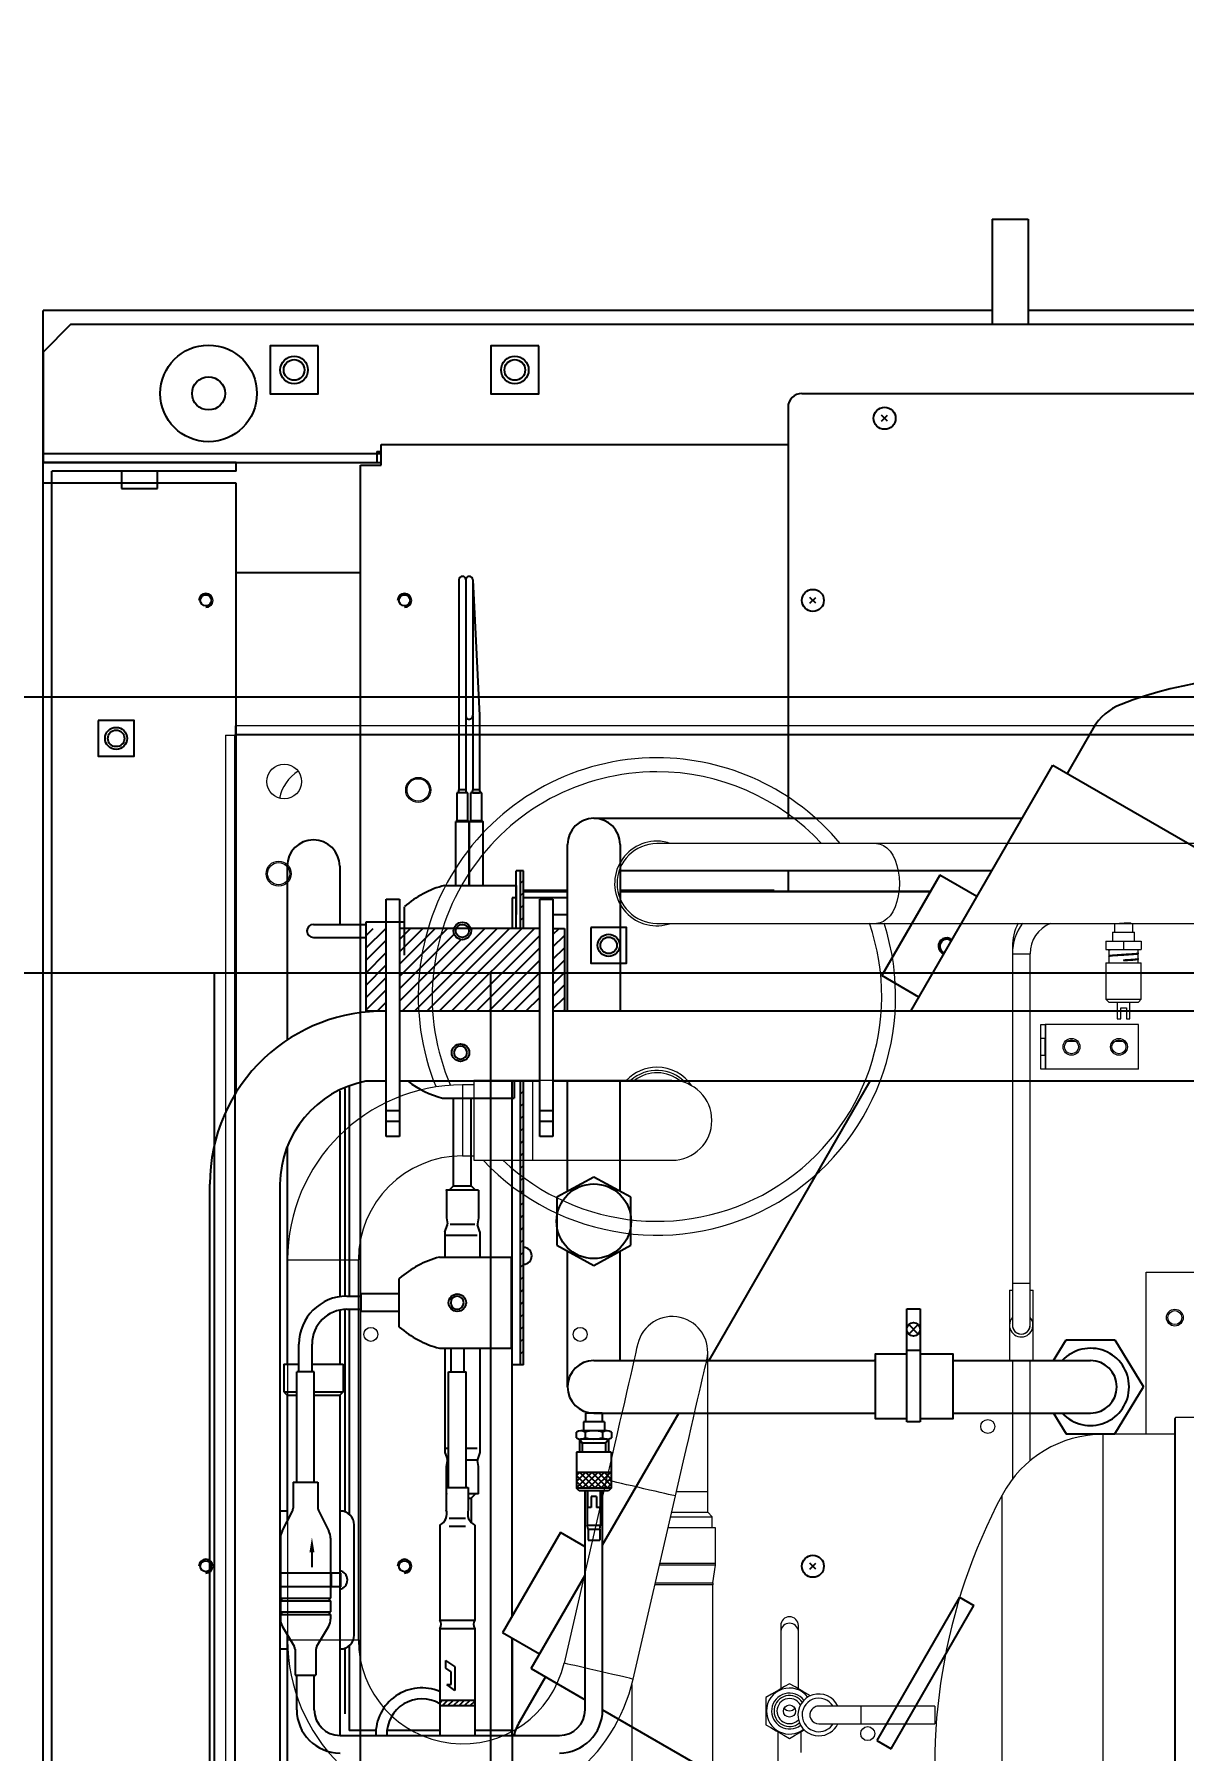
# Model space of a CAD drawing. Header units: millimetres. Extents: x 0 to 31017, y 0 to 21335.
# Drawn here: x 26895.8 to 26937.5, y 3380.9 to 3443.1 of the extents above; entities that cross this region are included whole.
import ezdxf
from ezdxf import colors
from ezdxf.entities.mleader import LeaderData, LeaderLine
from ezdxf.enums import TextEntityAlignment as Align
from ezdxf.math import Vec2, Vec3

# ---------------------------------------------------------------- set-up
doc = ezdxf.new("R2010")
doc.units = ezdxf.units.MM
doc.layers.add('DIM', color=2, linetype='Continuous')
doc.styles.get("Standard").update_dxf_attribs({"font": 'arial.ttf'})
pattern_1 = [(45, (106444.99417, -45823.58983), (-0.2245064, 0.2245064), [])]

# ---------------------------------------------------------------- blocks, each defined once
blk = doc.blocks.new('3F機組圖灰底')
at = {"layer": 'DIM'}
h = blk.add_hatch(dxfattribs=at)
h.set_pattern_fill('ANSI31', color=8, scale=0.1, style=0)
h.set_pattern_definition(pattern_1)
h.paths.add_polyline_path([(106501.685, -45562.649), (106501.785, -45562.649), (106501.785, -45560.563), (106501.685, -45560.563)])
h = blk.add_hatch(dxfattribs=at)
h.set_pattern_fill('ANSI31', color=8, scale=0.1, style=0)
h.set_pattern_definition([(45, (106445.78213, -45825.38736), (-0.2245064, 0.2245064), [])])
h.paths.add_polyline_path([(106496.814, -45562.649), (106496.378, -45562.649, 0.183737), (106496.178, -45562.725), (106496.104, -45562.791), (106496.074, -45562.819), (106496.075, -45565.593), (106496.134, -45565.649), (106496.814, -45565.649)])
h.paths.add_polyline_path([(106502.377, -45562.649), (106499.877, -45562.649, -0.073703), (106499.891, -45562.741, -1), (106499.256, -45562.741, -0.073703), (106499.27, -45562.649), (106497.294, -45562.649), (106497.294, -45565.649), (106502.377, -45565.649)])
h.paths.add_polyline_path([(106503.274, -45562.667, 0.085191), (106503.174, -45562.649), (106502.857, -45562.649), (106502.857, -45565.649), (106503.275, -45565.649)])
h = blk.add_hatch(dxfattribs=at)
h.set_pattern_fill('ANSI31', color=8, scale=0.1, style=0)
h.set_pattern_definition(pattern_1)
h.paths.add_polyline_path([(106501.785, -45568.189), (106501.685, -45568.189), (106501.685, -45570.813, 0.004637), (106501.785, -45570.773)])
h = blk.add_hatch(dxfattribs=at)
h.set_pattern_fill('ANSI31', color=8, scale=0.1, style=0)
h.set_pattern_definition(pattern_1)
h.paths.add_polyline_path([(106501.785, -45570.773, -0.004637), (106501.685, -45570.813), (106501.685, -45578.463), (106501.785, -45578.463)])
h = blk.add_hatch(dxfattribs=at)
h.set_pattern_fill('ANSI37', color=8, scale=0.05, angle=-90, style=0)
h.set_pattern_definition([(315, (106493.12342, -45570.17272), (0.1122532, 0.1122532), []), (45, (106493.12342, -45570.17272), (-0.1122532, 0.1122532), [])])
h.paths.add_polyline_path([(106504.338, -45582.365), (106504.338, -45582.935), (106504.968, -45582.935), (106504.968, -45582.365)])
h.paths.add_polyline_path([(106503.708, -45582.365), (106503.708, -45582.935), (106504.338, -45582.935), (106504.338, -45582.365)])
h = blk.add_hatch(dxfattribs=at)
h.set_pattern_fill('ANSI31', color=8, scale=0.045, angle=180, style=0)
h.set_pattern_definition([(225, (106467.5716, -45574.898), (0.1010279, -0.1010279), [])])
h.paths.add_polyline_path([(106498.753, -45590.615), (106498.753, -45590.815), (106500.023, -45590.815), (106500.023, -45590.615)])
at = {"color": 8, "linetype": 'Continuous', "lineweight": 15}
for p, q in [((106490.991, -45555.648), (106490.991, -45608.383)), ((106490.991, -45555.648), (106491.315, -45555.648)), ((106491.315, -45555.648), (106491.315, -45608.383)), ((106491.335, -45555.648), (106491.315, -45555.648)), ((106491.335, -45555.304), (106491.335, -45555.628)), ((106657.393, -45555.304), (106491.335, -45555.304)), ((106657.393, -45555.628), (106491.335, -45555.628)), ((106491.335, -45555.628), (106491.335, -45555.648)), ((106491.335, -45555.648), (106491.335, -45608.383)), ((106657.393, -45555.648), (106491.335, -45555.648)), ((106514.584, -45559.575), (106506.624, -45559.575)), ((106532.939, -45559.575), (106514.584, -45559.575)), ((106506.624, -45562.466), (106514.584, -45562.466)), ((106514.584, -45562.466), (106523.265, -45562.466)), ((106523.205, -45562.466), (106523.205, -45562.78)), ((106523.265, -45562.466), (106523.536, -45562.466)), ((106523.536, -45562.466), (106523.866, -45562.466)), ((106523.777, -45562.466), (106523.777, -45562.449)), ((106523.866, -45562.466), (106532.939, -45562.466)), ((106523.866, -45562.78), (106523.866, -45562.466)), ((106522.893, -45563.113), (106522.893, -45563.417)), ((106522.893, -45563.113), (106523.536, -45563.113)), ((106523.135, -45562.78), (106523.135, -45563.113)), ((106523.135, -45562.78), (106523.536, -45562.78)), ((106523.536, -45562.78), (106523.937, -45562.78)), ((106523.536, -45563.113), (106523.536, -45563.417)), ((106523.536, -45563.113), (106524.178, -45563.113)), ((106523.937, -45563.113), (106523.937, -45562.78)), ((106524.178, -45563.113), (106524.178, -45563.417)), ((106519.507, -45563.317), (106519.507, -45563.57)), ((106519.524, -45563.317), (106519.507, -45563.317)), ((106519.507, -45563.57), (106519.507, -45575.51)), ((106519.507, -45563.57), (106520.149, -45563.57)), ((106520.149, -45575.51), (106520.149, -45563.57)), ((106522.893, -45563.417), (106523.536, -45563.417)), ((106523.005, -45563.417), (106523.005, -45563.431)), ((106523.005, -45563.462), (106523.005, -45563.634)), ((106523.005, -45563.664), (106523.005, -45563.903)), ((106523.026, -45563.422), (106523.021, -45563.452)), ((106523.021, -45563.452), (106523.031, -45563.452)), ((106523.026, -45563.423), (106523.03, -45563.422)), ((106523.535, -45563.786), (106523.537, -45563.816)), ((106523.536, -45563.417), (106524.178, -45563.417)), ((106524.067, -45563.533), (106524.067, -45563.417)), ((106524.067, -45563.735), (106524.067, -45563.563)), ((106524.067, -45563.903), (106524.067, -45563.766)), ((106522.898, -45563.903), (106522.898, -45565.218)), ((106522.898, -45563.903), (106523.536, -45563.903)), ((106523.536, -45563.903), (106524.173, -45563.903)), ((106524.173, -45565.218), (106524.173, -45563.903)), ((106522.898, -45565.218), (106523, -45565.319)), ((106522.898, -45565.218), (106523.536, -45565.218)), ((106523, -45565.319), (106523.536, -45565.319)), ((106523.308, -45565.319), (106523.308, -45565.926)), ((106523.435, -45565.522), (106523.637, -45565.522)), ((106523.435, -45565.926), (106523.435, -45565.522)), ((106523.536, -45565.218), (106524.173, -45565.218)), ((106523.536, -45565.319), (106524.072, -45565.319)), ((106523.637, -45565.522), (106523.637, -45565.926)), ((106523.763, -45565.926), (106523.763, -45565.319)), ((106524.072, -45565.319), (106524.173, -45565.218)), ((106520.536, -45566.13), (106520.698, -45566.13)), ((106520.536, -45566.636), (106520.536, -45566.13)), ((106520.698, -45566.13), (106520.698, -45566.636)), ((106520.718, -45566.13), (106520.698, -45566.13)), ((106524.077, -45566.13), (106520.718, -45566.13)), ((106520.718, -45567.749), (106520.718, -45566.13)), ((106523.308, -45565.926), (106523.435, -45565.926)), ((106523.637, -45565.926), (106523.763, -45565.926)), ((106524.077, -45567.749), (106524.077, -45566.13)), ((106520.536, -45567.243), (106520.536, -45566.636)), ((106520.698, -45566.636), (106520.536, -45566.636)), ((106520.698, -45567.243), (106520.698, -45566.636)), ((106521.497, -45566.737), (106521.801, -45566.737)), ((106523.217, -45566.737), (106523.521, -45566.737)), ((106520.536, -45567.749), (106520.536, -45567.243)), ((106520.536, -45567.243), (106520.698, -45567.243)), ((106520.698, -45567.243), (106520.698, -45567.749)), ((106502.11, -45568.162), (106499.985, -45568.162)), ((106499.985, -45568.162), (106499.985, -45571.053)), ((106507.169, -45568.162), (106502.11, -45568.162)), ((106502.11, -45568.162), (106502.11, -45571.053)), ((106520.698, -45567.749), (106520.536, -45567.749)), ((106520.718, -45567.749), (106520.698, -45567.749)), ((106524.077, -45567.749), (106520.718, -45567.749)), ((106499.985, -45568.322), (106499.581, -45568.322)), ((106499.581, -45568.322), (106499.581, -45570.892)), ((106499.581, -45570.892), (106499.985, -45570.892)), ((106499.985, -45571.053), (106502.11, -45571.053)), ((106502.11, -45571.053), (106507.169, -45571.053)), ((106493.237, -45574.666), (106493.237, -45588.427)), ((106493.237, -45574.666), (106495.807, -45574.666)), ((106495.807, -45588.427), (106495.807, -45574.666)), ((106519.507, -45575.51), (106519.507, -45577.027)), ((106519.507, -45575.51), (106520.149, -45575.51)), ((106520.149, -45577.027), (106520.149, -45575.51)), ((106524.361, -45580.983), (106524.361, -45575.105)), ((106524.361, -45575.105), (106526.131, -45575.105)), ((106519.401, -45575.763), (106519.401, -45577.027)), ((106519.401, -45575.763), (106519.507, -45575.763)), ((106520.149, -45575.763), (106520.254, -45575.763)), ((106520.254, -45577.027), (106520.254, -45575.763)), ((106519.401, -45577.027), (106519.401, -45578.292)), ((106520.254, -45578.292), (106520.254, -45577.027)), ((106508.465, -45583.058), (106508.465, -45577.999)), ((106519.401, -45578.292), (106520.254, -45578.292)), ((106519.507, -45578.292), (106519.507, -45582.604)), ((106520.149, -45581.937), (106520.149, -45578.292)), ((106525.393, -45605.54), (106525.393, -45580.407)), ((106543.552, -45580.376), (106525.423, -45580.376)), ((106525.423, -45605.57), (106525.423, -45580.376)), ((106525.393, -45580.983), (106522.796, -45580.983)), ((106522.796, -45604.963), (106522.796, -45580.983)), ((106504.79, -45582.639), (106503.258, -45589.276)), ((106507.331, -45583.058), (106508.465, -45583.058)), ((106508.465, -45583.808), (106508.465, -45583.058)), ((106505.762, -45589.854), (106507.294, -45583.217)), ((106519.133, -45602.763), (106519.133, -45583.183)), ((106507.121, -45583.968), (106508.626, -45583.968)), ((106507.158, -45583.808), (106508.465, -45583.808)), ((106508.626, -45583.968), (106508.465, -45583.808)), ((106508.626, -45584.373), (106508.626, -45583.968)), ((106508.749, -45584.373), (106507.027, -45584.373)), ((106508.749, -45585.652), (106508.749, -45584.373)), ((106508.743, -45585.724), (106506.715, -45585.724)), ((106506.732, -45585.652), (106507.18, -45585.652)), ((106507.18, -45585.652), (106508.749, -45585.652)), ((106508.652, -45586.361), (106508.743, -45585.724)), ((106508.647, -45586.433), (106506.552, -45586.433)), ((106506.568, -45586.361), (106507.18, -45586.361)), ((106507.18, -45586.361), (106508.652, -45586.361)), ((106508.647, -45594.371), (106508.647, -45586.433)), ((106511.109, -45587.917), (106511.109, -45588.12)), ((106511.751, -45588.12), (106511.751, -45587.917)), ((106493.237, -45588.427), (106495.807, -45588.427)), ((106511.109, -45588.12), (106511.109, -45590.206)), ((106511.751, -45590.206), (106511.751, -45588.12)), ((106505.713, -45590.051), (106505.713, -45594.37)), ((106510.571, -45590.516), (106510.571, -45591.507)), ((106514.01, -45590.831), (106512.492, -45590.831)), ((106516.691, -45590.831), (106514.01, -45590.831)), ((106514.01, -45590.831), (106514.01, -45591.473)), ((106516.691, -45590.831), (106516.691, -45591.473)), ((106511.003, -45591.757), (106511.003, -45594.01)), ((106511.856, -45592.517), (106511.856, -45591.757)), ((106512.492, -45591.473), (106514.01, -45591.473)), ((106514.01, -45591.473), (106516.691, -45591.473))]:
    blk.add_line(p, q, dxfattribs=at)
at = {"color": 8}
for points in [[(106454.375, -45554.263), (106694.375, -45554.263), (106694.375, -45616.763), (106454.375, -45616.763)], [(106464.375, -45564.263), (106684.375, -45564.263), (106684.375, -45606.763), (106464.375, -45606.763)], [(106490.588, -45564.263), (106500.588, -45564.263), (106500.588, -45606.763), (106490.588, -45606.763)]]:
    blk.add_lwpolyline(points, close=True, dxfattribs=at)
at = {"color": 8, "linetype": 'Continuous', "lineweight": 15, "flags": 128}
for points in [[(106514.584, -45559.575), (106514.714, -45559.593), (106514.841, -45559.646), (106514.961, -45559.733), (106515.072, -45559.851), (106515.171, -45559.999), (106515.255, -45560.171), (106515.323, -45560.364), (106515.373, -45560.574), (106515.403, -45560.794), (106515.414, -45561.021), (106515.403, -45561.247), (106515.373, -45561.467), (106515.323, -45561.677), (106515.255, -45561.87), (106515.171, -45562.043), (106515.072, -45562.19), (106514.961, -45562.308), (106514.841, -45562.395), (106514.714, -45562.448), (106514.584, -45562.466), (106514.584, -45562.466)], [(106523.322, -45562.466), (106523.33, -45562.466), (106523.394, -45562.462), (106523.474, -45562.455), (106523.562, -45562.448), (106523.648, -45562.442), (106523.72, -45562.442), (106523.771, -45562.447), (106523.797, -45562.455), (106523.793, -45562.462), (106523.777, -45562.464)], [(106523, -45563.432), (106522.997, -45563.447), (106522.994, -45563.462)], [(106523, -45563.634), (106522.997, -45563.649), (106522.994, -45563.664)], [(106523.537, -45563.614), (106523.484, -45563.617), (106523.398, -45563.622), (106523.315, -45563.628), (106523.276, -45563.63), (106523.239, -45563.633), (106523.171, -45563.638), (106523.112, -45563.643), (106523.065, -45563.649), (106523.031, -45563.654), (106523.019, -45563.657), (106523.006, -45563.662), (106523.006, -45563.664)], [(106524.077, -45563.563), (106524.074, -45563.548), (106524.071, -45563.533)], [(106524.077, -45563.765), (106524.074, -45563.75), (106524.071, -45563.735)], [(106505.928, -45577.71), (106505.924, -45577.728), (106505.911, -45577.784), (106505.889, -45577.878), (106505.86, -45578.007), (106505.822, -45578.171), (106505.776, -45578.37), (106505.722, -45578.601), (106505.662, -45578.863), (106505.595, -45579.153), (106505.522, -45579.47), (106505.443, -45579.812), (106505.359, -45580.174), (106505.271, -45580.556), (106505.179, -45580.953), (106505.085, -45581.363), (106504.988, -45581.783), (106504.889, -45582.209), (106504.79, -45582.639)], [(106507.294, -45583.217), (106507.393, -45582.787), (106507.492, -45582.361), (106507.589, -45581.941), (106507.683, -45581.531), (106507.775, -45581.134), (106507.863, -45580.752), (106507.947, -45580.39), (106508.026, -45580.049), (106508.099, -45579.731), (106508.166, -45579.441), (106508.226, -45579.179), (106508.28, -45578.948), (106508.326, -45578.75), (106508.364, -45578.585), (106508.394, -45578.456), (106508.415, -45578.363), (106508.428, -45578.306), (106508.432, -45578.288)], [(106507.294, -45583.217), (106507.284, -45583.215), (106507.239, -45583.204), (106507.16, -45583.186), (106507.049, -45583.16), (106506.909, -45583.128), (106506.743, -45583.09), (106506.558, -45583.047), (106506.358, -45583.001), (106506.148, -45582.953), (106505.936, -45582.903), (106505.727, -45582.855), (106505.526, -45582.809), (106505.341, -45582.766), (106505.176, -45582.728), (106505.036, -45582.696), (106504.924, -45582.67), (106504.845, -45582.652), (106504.8, -45582.641), (106504.79, -45582.639)], [(106505.762, -45589.854), (106505.752, -45589.852), (106505.707, -45589.841), (106505.628, -45589.823), (106505.517, -45589.797), (106505.376, -45589.765), (106505.211, -45589.727), (106505.026, -45589.684), (106504.825, -45589.638), (106504.616, -45589.59), (106504.404, -45589.541), (106504.194, -45589.492), (106503.994, -45589.446), (106503.809, -45589.403), (106503.644, -45589.365), (106503.503, -45589.333), (106503.392, -45589.307), (106503.313, -45589.289), (106503.268, -45589.278), (106503.258, -45589.276)], [(106511.43, -45590.02), (106511.251, -45590.123), (106511.054, -45590.237), (106510.777, -45590.397), (106510.571, -45590.516)], [(106512.195, -45590.462), (106512.11, -45590.412), (106511.913, -45590.299), (106511.636, -45590.139), (106511.43, -45590.02)], [(106512.345, -45590.872), (106512.286, -45590.906), (106512.239, -45590.954)], [(106510.571, -45591.507), (106510.75, -45591.611), (106510.947, -45591.724), (106511.224, -45591.884), (106511.43, -45592.003)], [(106511.43, -45592.003), (106511.609, -45591.9), (106511.805, -45591.786), (106511.972, -45591.69)]]:
    blk.add_lwpolyline(points, dxfattribs=at)
at = {"color": 8, "linetype": 'Continuous', "lineweight": 15}
for centre, radius in [((106493.116, -45557.327), 0.632), ((106497.973, -45557.631), 0.455), ((106497.973, -45557.631), 0.405), ((106492.914, -45560.666), 0.455), ((106492.914, -45560.666), 0.405), ((106521.649, -45566.94), 0.304), ((106521.649, -45566.94), 0.253), ((106523.369, -45566.94), 0.304), ((106523.369, -45566.94), 0.253), ((106525.393, -45576.754), 0.304), ((106525.393, -45576.754), 0.253), ((106496.253, -45577.361), 0.253), ((106503.841, -45577.361), 0.253), ((106518.614, -45580.7), 0.253), ((106511.43, -45591.012), 0.22), ((106514.263, -45591.83), 0.253)]:
    blk.add_circle(centre, radius, dxfattribs=at)
for centre, radius, start, end in [((106494.431, -45558.238), 1.518, 122.09054, 168.51915), ((106506.624, -45565.118), 8.651, 90, 202.2636), ((106506.624, -45565.118), 8.651, 90, 202.2636), ((106506.624, -45565.118), 8.145, 90, 203.28107), ((106506.624, -45565.118), 8.651, 39.84853, 90), ((106506.624, -45565.118), 8.651, 39.84853, 90), ((106506.624, -45565.118), 8.145, 42.88734, 90), ((106506.624, -45561.021), 1.533, 90, 289.45484), ((106506.624, -45561.021), 1.445, 90, 270), ((106506.624, -45561.021), 1.533, 70.54516, 90), ((106506.624, -45565.118), 8.651, 223.3133, 17.85494), ((106506.624, -45565.118), 8.651, 223.3133, 17.85494), ((106506.624, -45565.118), 8.145, 226.76875, 19.00509), ((106521.345, -45563.317), 1.839, 152.41923, 180), ((106521.345, -45563.57), 1.839, 143.09069, 180), ((106521.345, -45563.57), 1.196, 112.62471, 180), ((106523.021, -45563.445), 0.0214, 91.35221, 136.36888), ((106523.451, -45560.108), 3.48, 270.22881, 280.18341), ((106523.968, -45563.511), 0.245, 268.68644, 293.71237), ((106506.624, -45569.216), 1.533, 90, 136.55465), ((106506.624, -45569.216), 1.422, 42.78574, 132.14059), ((106506.624, -45569.216), 1.334, 49.82247, 127.80077), ((106506.624, -45569.216), 1.533, 34.12435, 90), ((106507.169, -45569.607), 1.445, 270, 90), ((106499.581, -45574.666), 6.344, 90, 180), ((106499.581, -45574.666), 3.774, 90, 180), ((106507.18, -45577.999), 1.285, 347, 167), ((106519.828, -45577.027), 0.426, 180, 41.12625), ((106519.828, -45577.027), 0.426, 138.87375, 180), ((106519.828, -45577.027), 0.325, 170.9525, 9.0475), ((106519.828, -45577.027), 0.321, 180, 0), ((106525.423, -45580.407), 0.0304, 90, 180), ((106522.796, -45585.132), 4.148, 90, 151.98537), ((106537.534, -45592.973), 20.843, 151.98537, 189.28862), ((106508.243, -45585.652), 0.506, 351.8699, 0), ((106509.153, -45586.433), 0.506, 171.8699, 180), ((106511.43, -45587.917), 0.321, 0, 180), ((106511.43, -45588.155), 0.323, 6.23393, 173.76607), ((106499.581, -45588.427), 6.344, 180, 270), ((106499.581, -45588.427), 3.774, 180, 347), ((106499.581, -45588.427), 6.344, 270, 347), ((106511.43, -45591.012), 0.835, 37.27328, 180), ((106511.43, -45591.012), 0.65, 36.88213, 308.05237), ((106511.43, -45591.012), 0.562, 34.94965, 309.98485), ((106511.43, -45591.012), 0.455, 29.4175, 270), ((106512.492, -45591.152), 0.759, 25.04521, 270), ((106512.492, -45591.152), 0.607, 31.94917, 270), ((106511.43, -45591.012), 0.835, 180, 307.66122), ((106511.424, -45590.773), 0.226, 215.05756, 271.51669), ((106511.436, -45590.773), 0.226, 268.48366, 324.94245), ((106512.482, -45591.154), 0.315, 140.54854, 271.80586), ((106512.492, -45591.152), 0.321, 90, 117.79807), ((106511.43, -45591.012), 0.455, 270, 315.517), ((106512.492, -45591.152), 0.607, 270, 328.05083), ((106512.492, -45591.152), 0.759, 270, 334.95479)]:
    blk.add_arc(centre, radius, start, end, dxfattribs=at)
blk.add_ellipse((106523.536, -45563.437), major_axis=(-0.164, 8.761), ratio=0.057661, start_param=1.567929, end_param=1.571387, dxfattribs=at)
for points, knots in [([(106523.005, -45563.67), (106522.999, -45563.668), (106522.988, -45563.662), (106523.017, -45563.654), (106523.081, -45563.645), (106523.177, -45563.637), (106523.297, -45563.628), (106523.435, -45563.62), (106523.58, -45563.611), (106523.721, -45563.603), (106523.85, -45563.594), (106523.956, -45563.586), (106524.033, -45563.577), (106524.074, -45563.569), (106524.073, -45563.565), (106524.073, -45563.563)], [0, 0, 0, 0, 0.071238, 0.150944, 0.231389, 0.310023, 0.389807, 0.470226, 0.548815, 0.628672, 0.709059, 0.787611, 0.867539, 0.94789, 1, 1, 1, 1]), ([(106523.003, -45563.634), (106523.002, -45563.633), (106522.997, -45563.63), (106523.024, -45563.624), (106523.084, -45563.615), (106523.179, -45563.607), (106523.298, -45563.598), (106523.434, -45563.589), (106523.577, -45563.581), (106523.717, -45563.572), (106523.845, -45563.564), (106523.951, -45563.556), (106524.027, -45563.547), (106524.068, -45563.539), (106524.068, -45563.534), (106524.067, -45563.533)], [0, 0, 0, 0, 0.014652, 0.09914, 0.184412, 0.267767, 0.352337, 0.43758, 0.520887, 0.605535, 0.690745, 0.77401, 0.858733, 0.943906, 1, 1, 1, 1]), ([(106523.535, -45563.786), (106523.582, -45563.783), (106523.677, -45563.778), (106523.809, -45563.769), (106523.922, -45563.76), (106524.008, -45563.752), (106524.063, -45563.743), (106524.068, -45563.738), (106524.071, -45563.735)], [0, 0, 0, 0, 0.166515, 0.335903, 0.502212, 0.668938, 0.838319, 1, 1, 1, 1]), ([(106523.537, -45563.816), (106523.584, -45563.813), (106523.68, -45563.808), (106523.813, -45563.799), (106523.928, -45563.791), (106524.014, -45563.782), (106524.068, -45563.773), (106524.074, -45563.768), (106524.076, -45563.765)], [0, 0, 0, 0, 0.166825, 0.336527, 0.503146, 0.670177, 0.839872, 1, 1, 1, 1])]:
    blk.add_open_spline(points, degree=3, knots=knots, dxfattribs=at)
for points in [[(106522.997, -45563.462), (106523.021, -45563.452)], [(106523.003, -45563.432), (106523.026, -45563.422)]]:
    blk.add_open_spline(points, degree=1, dxfattribs=at)
at = {"layer": 'DIM', "color": 8}
for p, q in [((106518.775, -45536.943), (106518.775, -45540.763)), ((106518.775, -45536.943), (106520.075, -45536.943)), ((106520.075, -45536.943), (106520.075, -45540.763)), ((106518.775, -45540.263), (106484.375, -45540.263)), ((106484.375, -45550.263), (106484.375, -45540.263)), ((106485.375, -45540.763), (106484.375, -45541.763)), ((106663.375, -45540.763), (106485.375, -45540.763)), ((106628.675, -45540.263), (106520.075, -45540.263)), ((106484.375, -45541.763), (106484.375, -45545.763)), ((106511.875, -45543.263), (106568.125, -45543.263)), ((106511.375, -45543.763), (106511.375, -45558.66)), ((106514.981, -45544.269), (106514.769, -45544.056)), ((106514.769, -45544.269), (106514.981, -45544.056)), ((106496.625, -45545.113), (106511.375, -45545.113)), ((106496.625, -45545.863), (106496.625, -45545.113)), ((106484.375, -45545.443), (106496.475, -45545.443)), ((106484.375, -45625.763), (106484.375, -45545.763)), ((106491.375, -45545.763), (106484.375, -45545.763)), ((106484.375, -45545.763), (106496.625, -45545.763)), ((106491.375, -45546.083), (106491.375, -45545.763)), ((106496.475, -45545.363), (106496.475, -45545.763)), ((106496.475, -45545.363), (106496.625, -45545.363)), ((106496.475, -45545.443), (106496.625, -45545.443)), ((106484.695, -45546.513), (106484.695, -45546.083)), ((106491.375, -45546.083), (106484.695, -45546.083)), ((106488.525, -45546.083), (106487.225, -45546.083)), ((106487.225, -45546.083), (106487.225, -45546.513)), ((106488.525, -45546.513), (106488.525, -45546.083)), ((106495.875, -45606.215), (106495.875, -45545.863)), ((106495.875, -45545.863), (106496.625, -45545.863)), ((106491.375, -45546.513), (106484.375, -45546.513)), ((106484.695, -45625.013), (106484.695, -45546.513)), ((106487.225, -45546.513), (106487.225, -45546.703)), ((106487.225, -45546.703), (106488.525, -45546.703)), ((106488.525, -45546.703), (106488.525, -45546.513)), ((106491.375, -45568.592), (106491.375, -45546.513)), ((106495.875, -45549.763), (106491.375, -45549.763)), ((106499.448, -45550.017), (106499.448, -45557.621)), ((106499.698, -45550.017), (106499.698, -45557.621)), ((106499.948, -45550.012), (106500.198, -45554.939)), ((106499.949, -45550.017), (106499.948, -45554.928)), ((106512.381, -45550.869), (106512.169, -45550.656)), ((106512.169, -45550.869), (106512.381, -45550.656)), ((106499.948, -45554.941), (106499.948, -45557.621)), ((106500.198, -45554.941), (106500.198, -45557.621)), ((106522.433, -45555.399), (106521.488, -45557.036)), ((106515.822, -45565.649), (106520.968, -45556.736)), ((106520.968, -45556.736), (106536.407, -45565.649)), ((106499.773, -45557.741), (106499.373, -45557.741)), ((106499.373, -45557.741), (106499.373, -45558.741)), ((106499.448, -45557.621), (106499.698, -45557.621)), ((106499.773, -45558.741), (106499.773, -45557.741)), ((106500.273, -45557.741), (106499.873, -45557.741)), ((106499.873, -45557.741), (106499.873, -45558.741)), ((106499.948, -45557.621), (106500.198, -45557.621)), ((106499.948, -45557.741), (106500.198, -45557.741)), ((106500.273, -45558.741), (106500.273, -45557.741)), ((106499.373, -45558.741), (106499.335, -45558.779)), ((106499.335, -45558.779), (106499.811, -45558.779)), ((106499.335, -45561.091), (106499.335, -45558.779)), ((106499.373, -45558.741), (106499.773, -45558.741)), ((106499.773, -45558.741), (106499.811, -45558.779)), ((106499.811, -45558.779), (106499.811, -45561.091)), ((106499.873, -45558.741), (106499.835, -45558.779)), ((106499.835, -45558.779), (106500.311, -45558.779)), ((106499.835, -45561.091), (106499.835, -45558.779)), ((106499.873, -45558.741), (106500.273, -45558.741)), ((106500.273, -45558.741), (106500.311, -45558.779)), ((106500.311, -45558.779), (106500.311, -45561.091)), ((106504.338, -45558.66), (106519.857, -45558.66)), ((106503.386, -45565.649), (106503.386, -45559.612)), ((106505.291, -45559.612), (106505.291, -45565.649)), ((106493.222, -45560.394), (106493.222, -45566.695)), ((106495.127, -45560.394), (106495.127, -45562.503)), ((106501.785, -45560.563), (106501.525, -45560.563)), ((106501.525, -45562.649), (106501.525, -45560.563)), ((106501.685, -45562.649), (106501.685, -45560.563)), ((106501.785, -45562.649), (106501.785, -45560.563)), ((106518.758, -45560.565), (106505.291, -45560.565)), ((106511.375, -45560.565), (106511.375, -45561.313)), ((106498.926, -45561.091), (106501.523, -45561.091)), ((106501.523, -45561.091), (106501.523, -45562.149)), ((106501.785, -45561.263), (106503.386, -45561.263)), ((106501.785, -45561.313), (106503.386, -45561.313)), ((106503.386, -45561.313), (106501.785, -45561.313)), ((106505.291, -45561.263), (106510.875, -45561.263)), ((106516.536, -45561.313), (106505.291, -45561.313)), ((106505.291, -45561.313), (106516.536, -45561.313)), ((106516.876, -45560.724), (106514.776, -45564.361)), ((106518.218, -45561.499), (106516.876, -45560.724)), ((106496.814, -45570.193), (106496.814, -45561.587)), ((106496.814, -45561.587), (106497.294, -45561.587)), ((106496.814, -45569.649), (106496.814, -45561.795)), ((106497.294, -45561.587), (106497.294, -45570.193)), ((106497.294, -45561.795), (106497.294, -45569.649)), ((106497.473, -45563.621), (106497.473, -45561.862)), ((106501.525, -45561.543), (106501.375, -45561.543)), ((106501.375, -45561.543), (106501.375, -45562.649)), ((106503.386, -45561.543), (106501.785, -45561.543)), ((106502.377, -45570.193), (106502.377, -45561.587)), ((106502.377, -45561.587), (106502.857, -45561.587)), ((106502.857, -45561.587), (106502.857, -45570.193)), ((106494.175, -45562.503), (106496.073, -45562.503)), ((106496.073, -45562.424), (106496.073, -45563.059)), ((106497.473, -45562.424), (106496.073, -45562.424)), ((106502.857, -45562.149), (106503.389, -45562.149)), ((106494.175, -45562.979), (106496.073, -45562.979)), ((106496.074, -45562.819), (106496.075, -45565.649)), ((106502.857, -45562.649), (106503.274, -45562.649)), ((106503.274, -45562.649), (106503.275, -45565.649)), ((106516.118, -45565.136), (106514.776, -45564.361)), ((106496.814, -45565.649), (106496.073, -45565.649)), ((106496.814, -45565.649), (106496.075, -45565.649)), ((106502.377, -45565.649), (106497.294, -45565.649)), ((106502.377, -45565.649), (106497.294, -45565.649)), ((106511.189, -45565.649), (106502.857, -45565.649)), ((106519.689, -45565.649), (106511.189, -45565.649)), ((106545.689, -45565.649), (106519.689, -45565.649)), ((106495.127, -45568.532), (106495.127, -45575.996)), ((106495.325, -45575.978), (106495.325, -45568.448)), ((106495.475, -45568.393), (106495.475, -45575.979)), ((106496.814, -45568.189), (106496.073, -45568.189)), ((106502.377, -45568.189), (106497.294, -45568.189)), ((106502.377, -45568.189), (106497.294, -45568.189)), ((106501.375, -45587.572), (106501.375, -45568.189)), ((106501.456, -45568.189), (106501.456, -45568.8)), ((106501.685, -45578.463), (106501.685, -45568.189)), ((106501.785, -45578.463), (106501.785, -45568.189)), ((106511.189, -45568.189), (106502.857, -45568.189)), ((106503.386, -45572.178), (106503.386, -45568.189)), ((106505.291, -45572.178), (106505.291, -45568.189)), ((106508.512, -45578.31), (106514.355, -45568.189)), ((106519.689, -45568.189), (106511.189, -45568.189)), ((106545.689, -45568.189), (106519.689, -45568.189)), ((106496.814, -45569.249), (106497.294, -45569.249)), ((106498.858, -45568.8), (106501.456, -45568.8)), ((106499.257, -45571.982), (106499.257, -45568.8)), ((106499.892, -45571.982), (106499.892, -45568.8)), ((106502.377, -45569.249), (106502.857, -45569.249)), ((106495.127, -45569.659), (106495.127, -45569.679)), ((106495.325, -45569.626), (106495.325, -45569.45)), ((106495.475, -45569.464), (106495.475, -45569.585)), ((106497.294, -45569.649), (106496.814, -45569.649)), ((106502.857, -45569.649), (106502.377, -45569.649)), ((106493.222, -45570.544), (106493.222, -45578.441)), ((106497.294, -45570.193), (106496.814, -45570.193)), ((106502.857, -45570.193), (106502.377, -45570.193)), ((106504.338, -45571.66), (106502.993, -45572.391)), ((106505.683, -45572.391), (106504.338, -45571.66)), ((106490.419, -45593.547), (106490.419, -45571.915)), ((106492.959, -45571.919), (106492.959, -45593.547)), ((106500.155, -45572.141), (106498.995, -45572.141)), ((106500.155, -45572.141), (106498.995, -45572.141)), ((106498.995, -45572.141), (106498.995, -45573.141)), ((106499.098, -45572.141), (106499.257, -45571.982)), ((106500.051, -45572.141), (106499.098, -45572.141)), ((106499.257, -45571.982), (106499.575, -45571.982)), ((106499.575, -45571.982), (106499.892, -45571.982)), ((106500.051, -45572.141), (106499.892, -45571.982)), ((106500.155, -45572.141), (106500.155, -45573.137)), ((106502.993, -45572.391), (106502.993, -45574.134)), ((106505.683, -45574.134), (106505.683, -45572.391)), ((106498.995, -45573.137), (106499.028, -45573.351)), ((106500.155, -45573.137), (106500.121, -45573.351)), ((106498.94, -45573.641), (106499.028, -45573.393)), ((106498.94, -45573.641), (106498.94, -45574.565)), ((106499.13, -45573.37), (106500.02, -45573.37)), ((106500.21, -45573.641), (106500.122, -45573.393)), ((106500.21, -45573.641), (106500.21, -45574.565)), ((106500.112, -45573.781), (106498.98, -45573.781)), ((106500.101, -45573.781), (106498.998, -45573.781)), ((106502.993, -45574.134), (106504.338, -45574.865)), ((106503.386, -45579.263), (106503.386, -45574.347)), ((106504.338, -45574.865), (106505.683, -45574.134)), ((106505.291, -45578.31), (106505.291, -45574.347)), ((106498.741, -45574.565), (106501.338, -45574.565)), ((106501.338, -45574.565), (106501.338, -45577.865)), ((106497.288, -45577.095), (106497.288, -45575.335)), ((106495.388, -45575.977), (106495.888, -45575.977)), ((106495.888, -45575.897), (106495.888, -45576.532)), ((106497.288, -45575.897), (106495.888, -45575.897)), ((106495.127, -45576.48), (106495.127, -45578.441)), ((106495.325, -45583.792), (106495.325, -45576.453)), ((106495.388, -45576.453), (106495.888, -45576.453)), ((106495.475, -45576.453), (106495.475, -45583.878)), ((106497.288, -45576.532), (106495.888, -45576.532)), ((106515.682, -45580.528), (106515.682, -45576.433)), ((106515.682, -45576.433), (106516.161, -45576.433)), ((106516.161, -45576.433), (106516.161, -45580.528)), ((106516.092, -45577.006), (106515.748, -45577.35)), ((106515.748, -45577.006), (106516.092, -45577.35)), ((106493.65, -45578.715), (106493.65, -45577.715)), ((106494.126, -45578.715), (106494.126, -45577.715)), ((106498.741, -45577.865), (106501.338, -45577.865)), ((106498.94, -45577.865), (106498.94, -45581.642)), ((106499.15, -45577.865), (106499.15, -45578.715)), ((106499.626, -45577.865), (106499.626, -45578.715)), ((106500.21, -45577.865), (106500.21, -45581.642)), ((106515.682, -45577.937), (106516.161, -45577.937)), ((106521, -45578.31), (106521.458, -45577.558)), ((106521.458, -45577.558), (106523.219, -45577.558)), ((106523.219, -45577.558), (106524.256, -45579.263)), ((106493.102, -45578.441), (106493.65, -45578.441)), ((106493.102, -45578.441), (106493.102, -45579.441)), ((106493.571, -45582.715), (106493.571, -45578.715)), ((106494.206, -45578.715), (106493.571, -45578.715)), ((106494.126, -45578.441), (106495.247, -45578.441)), ((106494.206, -45582.715), (106494.206, -45578.715)), ((106495.247, -45578.441), (106495.247, -45579.441)), ((106499.071, -45582.915), (106499.071, -45578.715)), ((106499.071, -45578.715), (106499.706, -45578.715)), ((106499.706, -45582.915), (106499.706, -45578.715)), ((106501.785, -45578.463), (106501.375, -45578.463)), ((106504.338, -45578.31), (106514.55, -45578.31)), ((106514.536, -45578.269), (106514.55, -45578.245)), ((106517.35, -45578.31), (106522.338, -45578.31)), ((106523.219, -45580.967), (106524.256, -45579.263)), ((106493.102, -45579.441), (106493.571, -45579.441)), ((106493.102, -45579.441), (106493.222, -45579.561)), ((106493.222, -45579.561), (106493.571, -45579.561)), ((106493.222, -45579.561), (106493.222, -45584.142)), ((106494.206, -45579.441), (106495.247, -45579.441)), ((106494.206, -45579.561), (106495.127, -45579.561)), ((106495.247, -45579.441), (106495.127, -45579.561)), ((106495.127, -45579.561), (106495.127, -45591.897)), ((106503.958, -45580.525), (106503.958, -45580.855)), ((106504.718, -45580.525), (106503.958, -45580.525)), ((106504.038, -45580.215), (106504.038, -45580.525)), ((106504.638, -45580.215), (106504.038, -45580.215)), ((106504.338, -45580.215), (106514.55, -45580.215)), ((106504.638, -45580.215), (106504.638, -45580.525)), ((106504.656, -45584.99), (106507.413, -45580.215)), ((106504.718, -45580.525), (106504.718, -45580.855)), ((106516.161, -45580.528), (106515.682, -45580.528)), ((106517.35, -45580.215), (106519.038, -45580.215)), ((106519.038, -45580.215), (106522.338, -45580.215)), ((106521, -45580.215), (106521.458, -45580.967)), ((106503.703, -45580.905), (106503.703, -45581.105)), ((106503.813, -45581.151), (106503.813, -45581.635)), ((106503.913, -45581.306), (106503.813, -45581.151)), ((106504.815, -45580.855), (106503.862, -45580.855)), ((106504.815, -45581.155), (106503.862, -45581.155)), ((106504.021, -45580.905), (106504.021, -45581.105)), ((106504.656, -45580.905), (106504.656, -45581.105)), ((106504.763, -45581.306), (106504.863, -45581.151)), ((106504.863, -45581.151), (106504.863, -45581.635)), ((106504.973, -45580.905), (106504.973, -45581.105)), ((106521.458, -45580.967), (106523.219, -45580.967)), ((106498.94, -45581.642), (106499.028, -45581.89)), ((106499.071, -45581.502), (106498.98, -45581.502)), ((106500.112, -45581.502), (106499.706, -45581.502)), ((106500.21, -45581.642), (106500.122, -45581.89)), ((106503.708, -45581.635), (106503.708, -45582.935)), ((106504.968, -45581.635), (106503.708, -45581.635)), ((106503.913, -45581.306), (106503.913, -45581.635)), ((106504.763, -45581.306), (106503.913, -45581.306)), ((106504.763, -45581.306), (106504.763, -45581.635)), ((106504.968, -45581.635), (106504.968, -45582.935)), ((106498.995, -45582.146), (106499.028, -45581.932)), ((106498.995, -45583.141), (106498.995, -45582.141)), ((106499.03, -45581.913), (106499.071, -45581.913)), ((106499.706, -45581.913), (106500.12, -45581.913)), ((106500.155, -45582.146), (106500.121, -45581.932)), ((106500.155, -45583.141), (106500.155, -45582.146)), ((106504.968, -45582.365), (106503.708, -45582.365)), ((106493.438, -45582.715), (106494.338, -45582.715)), ((106493.438, -45582.715), (106493.438, -45583.655)), ((106493.438, -45582.715), (106494.338, -45582.715)), ((106494.338, -45582.715), (106494.338, -45583.655)), ((106498.988, -45582.915), (106499.788, -45582.915)), ((106498.988, -45582.915), (106498.988, -45583.715)), ((106499.788, -45582.915), (106499.788, -45583.715)), ((106503.808, -45583.035), (106503.708, -45582.935)), ((106504.968, -45582.935), (106503.708, -45582.935)), ((106504.868, -45583.035), (106503.808, -45583.035)), ((106504.021, -45590.965), (106504.021, -45583.035)), ((106504.1, -45583.035), (106504.1, -45584.27)), ((106504.113, -45583.035), (106504.113, -45583.635)), ((106504.563, -45583.035), (106504.563, -45583.635)), ((106504.576, -45583.035), (106504.576, -45584.27)), ((106504.656, -45590.965), (106504.656, -45583.035)), ((106504.968, -45582.935), (106504.868, -45583.035)), ((106500.051, -45583.141), (106499.788, -45583.141)), ((106500.155, -45583.141), (106499.788, -45583.141)), ((106499.788, -45583.3), (106499.892, -45583.3)), ((106500.051, -45583.141), (106499.892, -45583.3)), ((106499.892, -45583.3), (106499.892, -45584.18)), ((106504.238, -45583.635), (106504.113, -45583.635)), ((106504.238, -45583.235), (106504.238, -45583.635)), ((106504.438, -45583.235), (106504.238, -45583.235)), ((106504.438, -45583.235), (106504.438, -45583.635)), ((106504.563, -45583.635), (106504.438, -45583.635)), ((106493.222, -45583.762), (106492.959, -45583.762)), ((106493.045, -45584.493), (106493.411, -45583.768)), ((106494.365, -45583.768), (106494.732, -45584.493)), ((106495.655, -45588.262), (106495.655, -45584.262)), ((106498.753, -45584.277), (106498.753, -45587.715)), ((106499.099, -45584.019), (106499.688, -45584.019)), ((106499.099, -45584.315), (106499.688, -45584.315)), ((106500.023, -45584.277), (106500.023, -45587.715)), ((106504.126, -45584.415), (106504.1, -45584.27)), ((106504.1, -45584.27), (106504.576, -45584.27)), ((106504.551, -45584.415), (106504.576, -45584.27)), ((106492.983, -45584.751), (106492.983, -45586.915)), ((106494.793, -45584.751), (106494.793, -45586.915)), ((106503.126, -45584.54), (106501.026, -45588.177)), ((106504.021, -45585.056), (106503.126, -45584.54)), ((106504.126, -45584.415), (106504.126, -45584.815)), ((106504.126, -45584.415), (106504.551, -45584.415)), ((106504.126, -45584.815), (106504.551, -45584.815)), ((106504.551, -45584.415), (106504.551, -45584.815)), ((106494.121, -45585.258), (106494.121, -45585.798)), ((106495.157, -45586.012), (106492.959, -45586.012)), ((106494.813, -45586.012), (106494.813, -45586.512)), ((106495.157, -45586.012), (106495.157, -45586.512)), ((106502.068, -45589.472), (106504.021, -45586.09)), ((106512.381, -45585.869), (106512.169, -45585.656)), ((106512.169, -45585.869), (106512.381, -45585.656)), ((106495.157, -45586.512), (106492.959, -45586.512)), ((106492.983, -45586.915), (106494.793, -45586.915)), ((106492.983, -45587.015), (106494.793, -45587.015)), ((106492.983, -45587.015), (106492.983, -45587.415)), ((106492.983, -45587.415), (106494.793, -45587.415)), ((106494.793, -45587.015), (106494.793, -45587.415)), ((106517.59, -45586.886), (106514.59, -45592.082)), ((106515.11, -45592.382), (106518.11, -45587.186)), ((106517.59, -45586.886), (106518.11, -45587.186)), ((106492.983, -45587.515), (106494.793, -45587.515)), ((106492.983, -45587.515), (106492.983, -45587.679)), ((106493.045, -45587.936), (106493.481, -45588.661)), ((106494.295, -45588.661), (106494.732, -45587.936)), ((106494.793, -45587.515), (106494.793, -45587.679)), ((106498.753, -45587.715), (106500.023, -45587.715)), ((106498.753, -45588.015), (106498.753, -45591.897)), ((106498.753, -45588.015), (106500.023, -45588.015)), ((106500.023, -45588.015), (106500.023, -45591.897)), ((106493.222, -45588.231), (106493.222, -45593.547)), ((106495.475, -45588.646), (106495.475, -45591.713)), ((106502.368, -45588.952), (106501.026, -45588.177)), ((106501.375, -45588.378), (106501.375, -45601.383)), ((106501.375, -45591.897), (106501.375, -45588.378)), ((106492.959, -45588.762), (106493.222, -45588.762)), ((106493.508, -45588.774), (106493.508, -45589.715)), ((106494.268, -45588.774), (106494.268, -45589.715)), ((106495.325, -45591.113), (106495.325, -45588.732)), ((106499.294, -45589.399), (106498.972, -45589.18)), ((106498.972, -45589.462), (106498.972, -45589.18)), ((106493.508, -45589.715), (106494.268, -45589.715)), ((106493.571, -45590.965), (106493.571, -45589.715)), ((106494.206, -45590.965), (106494.206, -45589.715)), ((106499.163, -45589.592), (106498.972, -45589.462)), ((106499.163, -45590.044), (106499.163, -45589.592)), ((106499.294, -45589.399), (106499.294, -45590.264)), ((106502.588, -45589.772), (106501.643, -45591.408)), ((106502.068, -45589.472), (106504.021, -45590.599)), ((106499.294, -45590.264), (106499.007, -45590.044)), ((106499.007, -45590.044), (106499.163, -45590.044)), ((106498.753, -45590.615), (106500.023, -45590.615)), ((106498.753, -45590.815), (106500.023, -45590.815)), ((106504.656, -45590.965), (106523.632, -45601.922)), ((106496.44, -45591.713), (106495.475, -45591.713)), ((106495.875, -45591.897), (106495.875, -45591.713)), ((106498.753, -45591.713), (106496.841, -45591.713)), ((106501.375, -45591.713), (106500.023, -45591.713)), ((106495.138, -45591.897), (106503.088, -45591.897)), ((106514.59, -45592.082), (106515.11, -45592.382))]:
    blk.add_line(p, q, dxfattribs=at)
at = {"layer": 'DIM', "color": 8, "flags": 128}
for points in [[(106494.345, -45541.543), (106492.605, -45541.543), (106492.605, -45543.283), (106494.345, -45543.283)], [(106502.345, -45541.543), (106500.605, -45541.543), (106500.605, -45543.283), (106502.345, -45543.283)], [(106486.375, -45555.113), (106486.375, -45556.413), (106487.675, -45556.413), (106487.675, -45555.113)], [(106504.225, -45562.613), (106504.225, -45563.913), (106505.525, -45563.913), (106505.525, -45562.613)]]:
    blk.add_lwpolyline(points, close=True, dxfattribs=at)
blk.add_lwpolyline([(106502.377, -45562.649), (106497.294, -45562.649)], dxfattribs=at)
at = {"layer": 'DIM', "color": 8}
for points in [[(106515.682, -45580.422), (106514.55, -45580.422), (106514.55, -45578.062), (106515.682, -45578.062)], [(106516.161, -45578.062), (106517.35, -45578.062), (106517.35, -45580.422), (106516.161, -45580.422)]]:
    blk.add_lwpolyline(points, dxfattribs=at)
for centre, radius in [((106490.375, -45543.263), 1.75), ((106493.475, -45542.413), 0.5), ((106493.475, -45542.413), 0.375), ((106501.475, -45542.413), 0.5), ((106501.475, -45542.413), 0.375), ((106490.375, -45543.263), 0.6), ((106514.875, -45544.163), 0.4), ((106490.275, -45550.763), 0.2), ((106497.475, -45550.763), 0.2), ((106512.275, -45550.763), 0.4), ((106487.025, -45555.763), 0.4), ((106487.025, -45555.763), 0.3), ((106499.573, -45562.741), 0.317), ((106499.573, -45562.741), 0.238), ((106504.875, -45563.263), 0.4), ((106504.875, -45563.263), 0.3), ((106499.506, -45567.15), 0.317), ((106499.506, -45567.15), 0.317), ((106504.338, -45573.263), 1.353), ((106499.388, -45576.215), 0.317), ((106515.92, -45577.178), 0.243), ((106490.275, -45585.763), 0.2), ((106497.475, -45585.763), 0.2), ((106512.275, -45585.763), 0.4)]:
    blk.add_circle(centre, radius, dxfattribs=at)
for centre, radius, start, end in [((106511.875, -45543.763), 0.5, 90, 180), ((106499.573, -45550.017), 0.125, 0, 180), ((106499.823, -45550.017), 0.125, 0, 180), ((106490.275, -45550.763), 0.25, 270, 180), ((106497.475, -45550.763), 0.25, 270, 180), ((106528.723, -45568.204), 14.654, 53.342, 111.113), ((106499.823, -45554.941), 0.125, 180, 6.39967), ((106524.165, -45556.399), 2, 111.113, 150), ((106499.561, -45557.681), 0.128, 151.98716, 208.01284), ((106499.585, -45557.681), 0.128, 332.13556, 27.86444), ((106500.061, -45557.681), 0.128, 151.98716, 208.01284), ((106500.085, -45557.681), 0.128, 332.13556, 27.86444), ((106504.338, -45559.612), 0.953, 0, 180), ((106494.175, -45560.394), 0.953, 0, 180), ((106499.865, -45564.618), 3.65, 104.91422, 130.94592), ((106494.175, -45562.741), 0.238, 90, 270), ((106517.125, -45563.293), 0.3, 50.406, 249.594), ((106517.125, -45563.293), 0.25, 48.463, 251.537), ((106496.689, -45571.919), 6.27, 88.85832, 133.22979), ((106499.506, -45567.15), 0.238, 0, 180), ((106499.506, -45567.15), 0.238, 0, 180), ((106496.689, -45571.919), 6.27, 133.22979, 180), ((106499.506, -45567.15), 0.238, 180, 0), ((106499.506, -45567.15), 0.238, 180, 0), ((106496.798, -45571.959), 3.839, 100.87976, 179.40618), ((106499.798, -45565.273), 3.65, 233.03401, 255.08578), ((106498.908, -45573.37), 0.122, 348.71859, 8.92631), ((106500.241, -45573.37), 0.122, 171.07369, 191.28141), ((106501.785, -45574.513), 0.305, 270, 90), ((106499.68, -45578.091), 3.65, 104.91422, 130.94592), ((106495.388, -45577.715), 1.738, 90, 180), ((106499.388, -45576.215), 0.238, 0, 180), ((106499.388, -45576.215), 0.238, 180, 0), ((106495.388, -45577.715), 1.262, 90, 180), ((106499.68, -45574.338), 3.65, 229.05408, 255.08578), ((106522.338, -45579.263), 1.399, 222.89903, 137.10097), ((106504.338, -45579.263), 0.953, 90, 270), ((106522.338, -45579.263), 0.952, 270, 90), ((106503.862, -45581.132), 0.277, 55.03966, 124.96034), ((106503.862, -45580.878), 0.277, 235.03966, 304.96034), ((106504.338, -45581.888), 1.033, 72.10345, 107.89655), ((106504.338, -45580.122), 1.033, 252.10345, 287.89655), ((106504.815, -45581.132), 0.277, 55.03966, 124.96034), ((106504.815, -45580.878), 0.277, 235.03966, 304.96034), ((106498.908, -45581.913), 0.122, 351.07369, 11.28141), ((106500.241, -45581.913), 0.122, 168.71859, 188.92631), ((106493.188, -45583.655), 0.25, 333.18087, 0), ((106493.188, -45583.655), 0.25, 333.18087, 0), ((106494.588, -45583.655), 0.25, 180, 206.81913), ((106498.545, -45583.86), 0.467, 296.52366, 18.15412), ((106500.232, -45583.86), 0.467, 161.84588, 243.47634), ((106495.155, -45584.262), 0.5, 0, 90), ((106493.553, -45584.751), 0.57, 153.18087, 180), ((106494.223, -45584.751), 0.57, 0, 26.81913), ((106490.275, -45585.763), 0.25, 270, 180), ((106497.475, -45585.763), 0.25, 270, 180), ((106495.055, -45586.262), 0.35, 281.91937, 78.08063), ((106492.983, -45586.965), 0.05, 270, 90), ((106492.983, -45587.465), 0.05, 270, 90), ((106494.793, -45586.965), 0.05, 90, 270), ((106494.793, -45587.465), 0.05, 90, 270), ((106493.553, -45587.679), 0.57, 180, 206.81913), ((106494.223, -45587.679), 0.57, 333.18087, 0), ((106498.553, -45587.865), 0.25, 323.1301, 36.8699), ((106500.223, -45587.865), 0.25, 143.1301, 216.8699), ((106493.258, -45588.774), 0.25, 0, 26.81913), ((106494.518, -45588.774), 0.25, 153.18087, 180), ((106495.155, -45588.262), 0.5, 270, 0), ((106498.105, -45591.841), 1.67, 67.15351, 181.90849), ((106495.138, -45590.965), 1.567, 180, 270), ((106495.138, -45590.965), 0.932, 180, 270), ((106498.105, -45591.841), 1.27, 59.29945, 182.50993), ((106503.088, -45590.965), 1.567, 270, 0), ((106503.088, -45590.965), 0.932, 270, 0), ((106503.375, -45592.408), 2, 150, 165.19565)]:
    blk.add_arc(centre, radius, start, end, dxfattribs=at)
for p in [(106498.995, -45572.141), (106498.995, -45572.141), (106498.995, -45572.141), (106498.995, -45572.141), (106498.995, -45583.141), (106498.995, -45583.141)]:
    blk.add_point(p, dxfattribs=at)
blk.add_solid([(106494.211, -45585.258), (106494.031, -45585.258), (106494.121, -45584.718)], dxfattribs=at)
blk = doc.blocks.new('_DetailCallout')
at = {"color": 0, "linetype": 'ByBlock', "lineweight": -2, "transparency": 16777216}
blk.add_line((8, 0), (-8, 0), dxfattribs=at)
blk.add_circle((0, 0), 8, dxfattribs=at)
at = {"color": 0, "transparency": 16777216}
for tag, p in [('視圖號碼', (0, 1)), ('圖紙號碼', (0, -6))]:
    blk.add_attdef(tag, text='', height=3, dxfattribs=at).set_placement(p, align=Align.CENTER)

msp = doc.modelspace()

# ---------------------------------------------------------------- block references
at = {"color": 30}
msp.add_blockref('3F機組圖灰底', (-79588.225, 48973.327), dxfattribs=at)

# ---------------------------------------------------------------- leaders
at = {"color": 54}
ml = msp.add_multileader_block('Standard', dxfattribs=at)
ml.set_content('_DetailCallout', color=54, scale=15)
ml.set_attribute('視圖號碼', '冷藏庫', width=0)
ml.set_attribute('圖紙號碼', 'A機', width=0)
ml.set_leader_properties()
ml.build(insert=Vec2(0, 0))
ml.multileader.update_dxf_attribs({"leader_type": 0})
ctx = ml.context
ctx.base_point, ctx.plane_origin = Vec3(29838.443, 5795.864), Vec3(29958.443, 5795.864)
notes = []
notes.append((ctx, [(0, (0, 0, 0), (0, 0), (1, 0), 1, [])]))
ctx.block.insert = Vec3(29958.443, 5795.864)
at = {"color": 230}
ml = msp.add_multileader_block('Standard', dxfattribs=at)
ml.set_content('_DetailCallout', color=230, scale=15)
ml.set_attribute('視圖號碼', '冷藏庫', width=0)
ml.set_attribute('圖紙號碼', 'A機', width=0)
ml.set_leader_properties()
ml.build(insert=Vec2(0, 0))
ml.multileader.update_dxf_attribs({"leader_type": 0})
ctx = ml.context
ctx.base_point, ctx.plane_origin = Vec3(29234.446, 5540.763), Vec3(29354.446, 5540.763)
notes.append((ctx, [(0, (0, 0, 0), (0, 0), (1, 0), 1, [])]))
ctx.block.insert = Vec3(29354.446, 5540.763)
at = {"color": 30}
ml = msp.add_multileader_block('Standard', dxfattribs=at)
ml.set_content('_DetailCallout', color=30, scale=15)
ml.set_attribute('視圖號碼', '冷藏庫', width=0)
ml.set_attribute('圖紙號碼', 'A', width=0)
ml.set_leader_properties()
ml.build(insert=Vec2(0, 0))
ml.multileader.update_dxf_attribs({"leader_type": 0})
ctx = ml.context
ctx.base_point, ctx.plane_origin = Vec3(29710.714, 5353.362), Vec3(29830.714, 5353.362)
notes.append((ctx, [(0, (0, 0, 0), (0, 0), (1, 0), 1, [])]))
ctx.block.insert = Vec3(29830.714, 5353.362)
ml = msp.add_multileader_block('Standard', dxfattribs=at)
ml.set_content('_DetailCallout', color=30, scale=15)
ml.set_attribute('視圖號碼', '急速庫', width=0)
ml.set_attribute('圖紙號碼', 'B', width=0)
ml.set_leader_properties()
ml.build(insert=Vec2(0, 0))
ml.multileader.update_dxf_attribs({"leader_type": 0})
ctx = ml.context
ctx.base_point, ctx.plane_origin = Vec3(27687.375, 4294.553), Vec3(27807.375, 4294.553)
notes.append((ctx, [(0, (0, 0, 0), (0, 0), (1, 0), 1, [])]))
ctx.block.insert = Vec3(27807.375, 4294.553)
ml = msp.add_multileader_block('Standard', dxfattribs=at)
ml.set_content('_DetailCallout', color=30, scale=15)
ml.set_attribute('視圖號碼', '急速庫', width=0)
ml.set_attribute('圖紙號碼', 'A-2', width=0)
ml.set_leader_properties()
ml.build(insert=Vec2(0, 0))
ml.multileader.update_dxf_attribs({"leader_type": 0})
ctx = ml.context
ctx.base_point, ctx.plane_origin = Vec3(28019.574, 4294.553), Vec3(28139.574, 4294.553)
notes.append((ctx, [(0, (0, 0, 0), (0, 0), (1, 0), 1, [])]))
ctx.block.insert = Vec3(28139.574, 4294.553)
ml = msp.add_multileader_block('Standard', dxfattribs=at)
ml.set_content('_DetailCallout', color=30, scale=15)
ml.set_attribute('視圖號碼', '急速庫', width=0)
ml.set_attribute('圖紙號碼', 'A-1', width=0)
ml.set_leader_properties()
ml.build(insert=Vec2(0, 0))
ml.multileader.update_dxf_attribs({"leader_type": 0})
ctx = ml.context
ctx.base_point, ctx.plane_origin = Vec3(28356.633, 4294.553), Vec3(28476.633, 4294.553)
notes.append((ctx, [(0, (0, 0, 0), (0, 0), (1, 0), 1, [])]))
ctx.block.insert = Vec3(28476.633, 4294.553)
at = {"color": 230}
ml = msp.add_multileader_block('Standard', dxfattribs=at)
ml.set_content('_DetailCallout', color=230, scale=15)
ml.set_attribute('視圖號碼', '急速庫', width=0)
ml.set_attribute('圖紙號碼', 'B機', width=0)
ml.set_leader_properties()
ml.build(insert=Vec2(0, 0))
ml.multileader.update_dxf_attribs({"leader_type": 0})
ctx = ml.context
ctx.base_point, ctx.plane_origin = Vec3(27021.054, 4196.215), Vec3(27141.054, 4196.215)
notes.append((ctx, [(0, (0, 0, 0), (0, 0), (1, 0), 1, [])]))
ctx.block.insert = Vec3(27141.054, 4196.215)
ml = msp.add_multileader_block('Standard', dxfattribs=at)
ml.set_content('_DetailCallout', color=230, scale=15)
ml.set_attribute('視圖號碼', '半成品', width=0)
ml.set_attribute('圖紙號碼', 'B機', width=0)
ml.set_leader_properties()
ml.build(insert=Vec2(0, 0))
ml.multileader.update_dxf_attribs({"leader_type": 0})
ctx = ml.context
ctx.base_point, ctx.plane_origin = Vec3(26744.983, 4196.215), Vec3(26864.983, 4196.215)
notes.append((ctx, [(0, (0, 0, 0), (0, 0), (1, 0), 1, [])]))
ctx.block.insert = Vec3(26864.983, 4196.215)
ml = msp.add_multileader_block('Standard', dxfattribs=at)
ml.set_content('_DetailCallout', color=230, scale=15)
ml.set_attribute('視圖號碼', '急速庫', width=0)
ml.set_attribute('圖紙號碼', 'A機', width=0)
ml.set_leader_properties()
ml.build(insert=Vec2(0, 0))
ml.multileader.update_dxf_attribs({"leader_type": 0})
ctx = ml.context
ctx.base_point, ctx.plane_origin = Vec3(27021.054, 3903.215), Vec3(27141.054, 3903.215)
notes.append((ctx, [(0, (0, 0, 0), (0, 0), (1, 0), 1, [])]))
ctx.block.insert = Vec3(27141.054, 3903.215)
ml = msp.add_multileader_block('Standard', dxfattribs=at)
ml.set_content('_DetailCallout', color=230, scale=15)
ml.set_attribute('視圖號碼', '半成品', width=0)
ml.set_attribute('圖紙號碼', 'A機', width=0)
ml.set_leader_properties()
ml.build(insert=Vec2(0, 0))
ml.multileader.update_dxf_attribs({"leader_type": 0})
ctx = ml.context
ctx.base_point, ctx.plane_origin = Vec3(26744.983, 3903.215), Vec3(26864.983, 3903.215)
notes.append((ctx, [(0, (0, 0, 0), (0, 0), (1, 0), 1, [])]))
ctx.block.insert = Vec3(26864.983, 3903.215)
for ctx, leaders in notes:
    for number, flags, end, landing, length, lines in leaders:
        leader = LeaderData()
        leader.index, (leader.has_last_leader_line, leader.has_dogleg_vector, leader.attachment_direction) = number, flags
        leader.last_leader_point, leader.dogleg_vector, leader.dogleg_length = Vec3(end), Vec3(landing), length
        for number, points, colour, breaks in lines:
            line = LeaderLine()
            line.index, line.vertices, line.color, line.breaks = number, Vec3.list(points), colors.encode_raw_color(colour), breaks
            leader.lines.append(line)
        ctx.leaders.append(leader)

doc.saveas('drawing.dxf')
